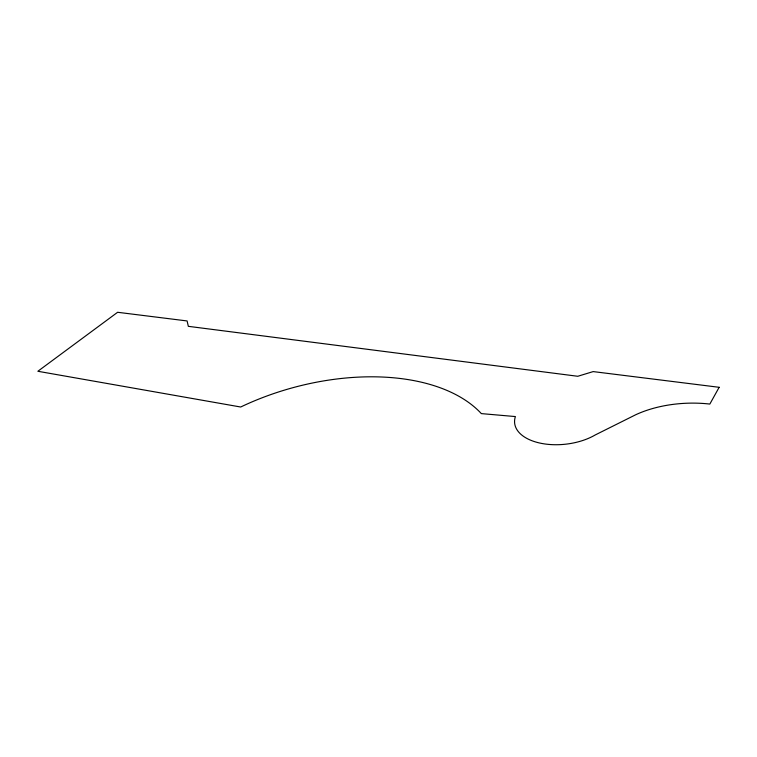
<?xml version="1.0" encoding="UTF-8"?>
<svg xmlns="http://www.w3.org/2000/svg" width="757" height="757" viewBox="0 0 757 757"><rect width="100%" height="100%" fill="white"/><g stroke="black" fill="none" stroke-linecap="round" stroke-linejoin="round"><path stroke-width="1.14" d="M719.15 387.3L709.839 404.068A87.538 49.281 -1.5 0 0 635.785 414.713L595.239 434.953A48.401 26.542 -6.4 0 1 539.268 442.93A48.401 26.542 -6.4 0 1 515.394 416.568L481.338 413.606A183.582 105.176 -15.5 0 0 240.688 407.011L37.85 371.271L117.609 312.281L187.102 320.949L188.332 326.333L577.771 376.276L593.176 371.592L719.15 387.3"/></g></svg>
